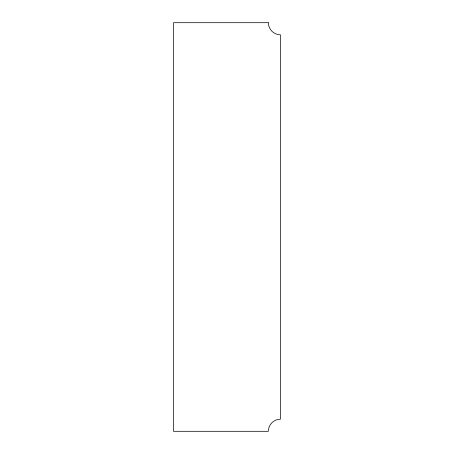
<?xml version="1.0" encoding="UTF-8"?>
<svg xmlns="http://www.w3.org/2000/svg" width="454" height="454" viewBox="0 0 454 454"><rect width="100%" height="100%" fill="white"/><g stroke="black" fill="none" stroke-linecap="round" stroke-linejoin="round"><path stroke-width="0.68" d="M268.365 22.7L173.507 22.7L173.507 431.3L268.365 431.3A12.122 12.122 0 0 1 280.493 419.178L280.493 34.822A12.122 12.122 0 0 1 268.365 22.7"/></g></svg>
